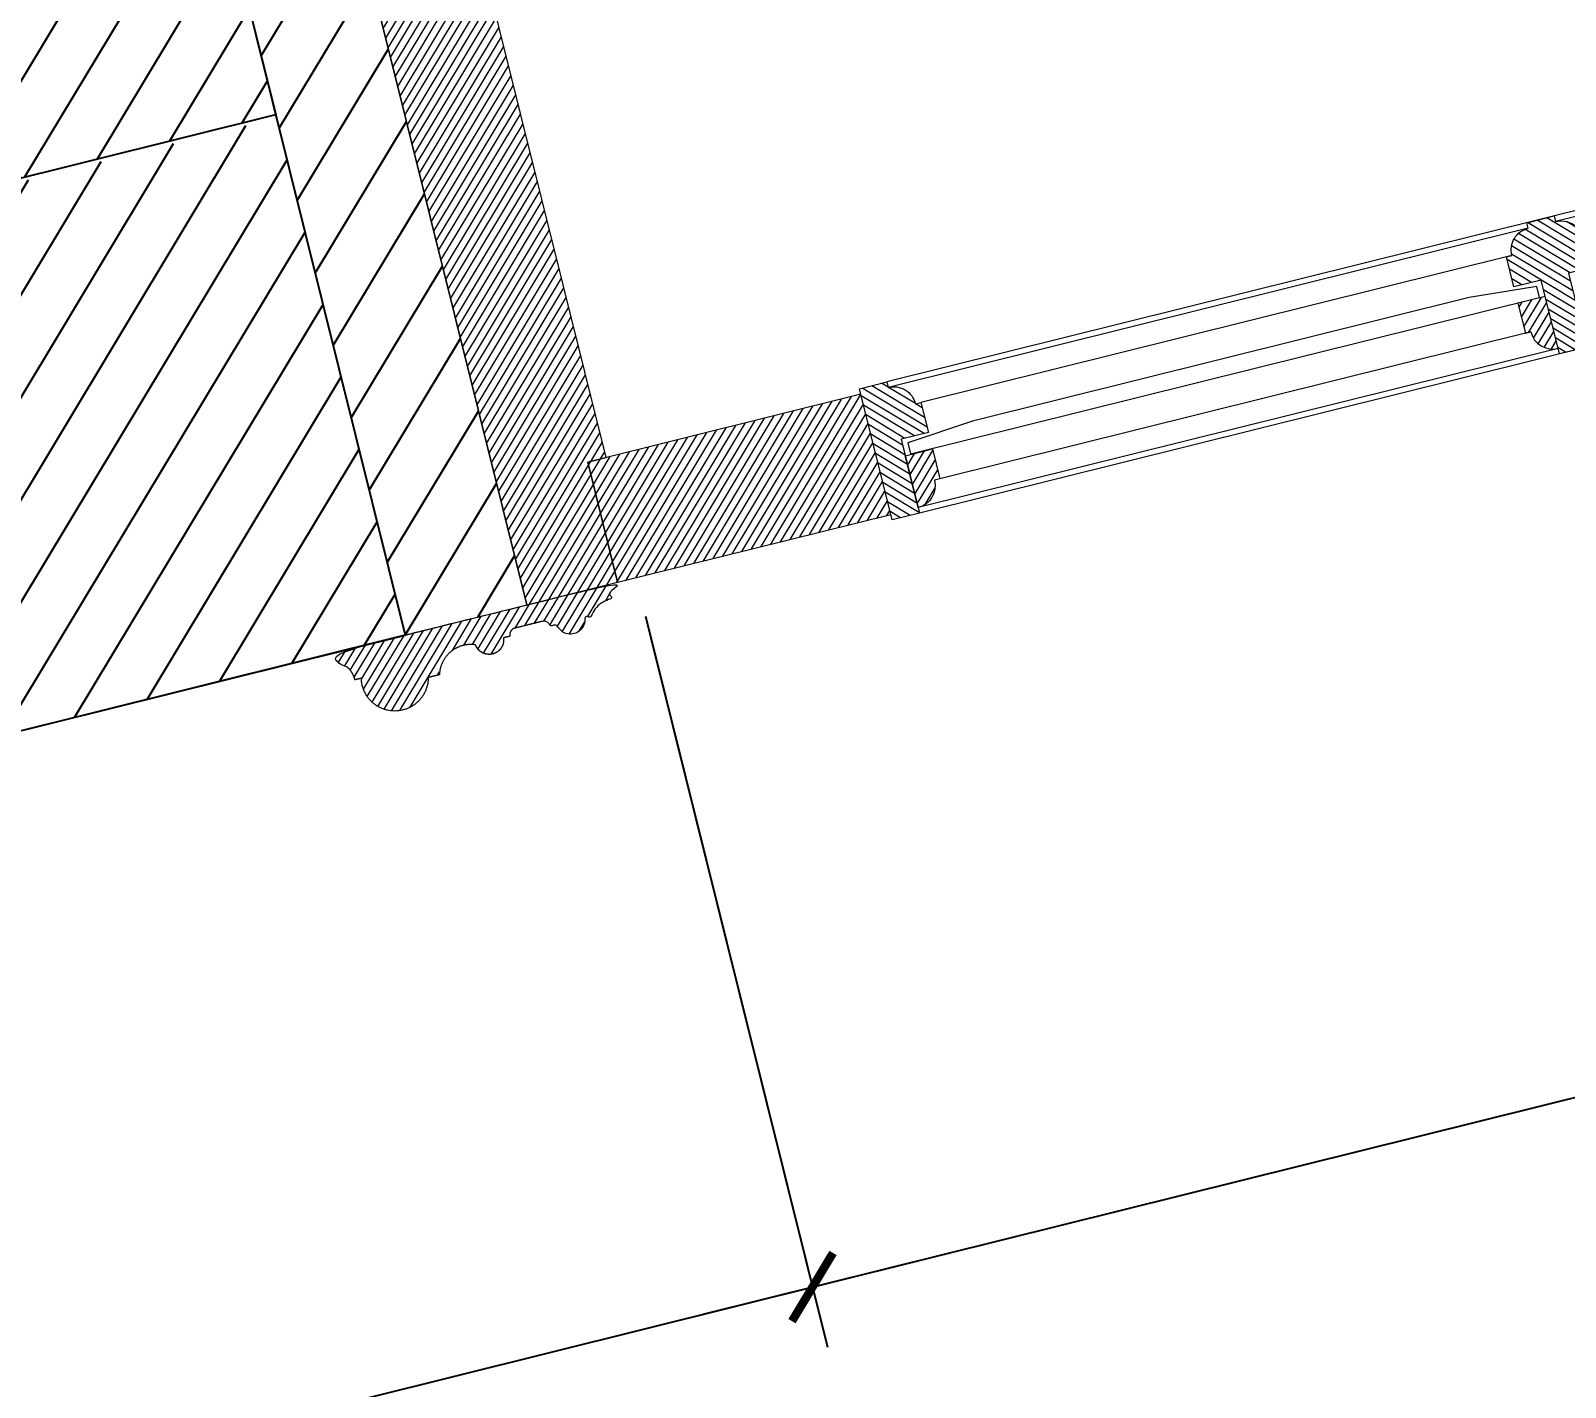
# Model space of a CAD drawing. Header units: inches. Extents: x 122939 to 389145, y 29603 to 574065.
# Drawn here: x 340222 to 340767, y 497039 to 497522 of the extents above; entities that cross this region are included whole.
import ezdxf

# ---------------------------------------------------------------- set-up
doc = ezdxf.new("R2010")
doc.units = ezdxf.units.IN
doc.header["$MEASUREMENT"] = 0
doc.layers.add('A-Dim-ID', color=9, linetype='Continuous', lineweight=20)
doc.layers.add('GRC', color=41, linetype='Continuous', lineweight=0)
doc.layers.add('A-WALL', color=7, linetype='Continuous')
doc.layers.add('CQ Wall hatch_CHB', color=8, linetype='Continuous')
doc.styles.add('ST9', font='romans.shx', dxfattribs={"width": 0.8})
doc.dimstyles.new('DIM-20', dxfattribs={"dimscale": 1000, "dimtxt": 0.044, "dimasz": 0.035, "dimexe": 0.022, "dimexo": 0.022, "dimgap": 0.022, "dimtad": 1, "dimdec": 0, "dimzin": 0, "dimdsep": 46, "dimtxsty": 'ST9', "dimblk1": 'ARCHTICK', "dimblk2": 'ARCHTICK', "dimsah": 1, "dimcen": 0.08800000000000001, "dimdle": 0.04, "dimclrd": 256, "dimclre": 256, "dimclrt": 3, "dimadec": 0, "dimazin": 0, "dimtfac": 1, "dimtdec": 0, "dimtix": 1, "dimtofl": 0, "dimtmove": 1, "dimatfit": 3, "dimldrblk": 'CLOSED', "dimfxl": 1, "dimtolj": 1, "dimtzin": 0, "dimarcsym": 0})
pattern_1 = [(135, (-4101.499379711924, -5827.56803000893), (-1.76776695296637, -1.767766952966368), [])]

# ---------------------------------------------------------------- blocks, each defined once
blk = doc.blocks.new('_ARCHTICK')
at = {"color": 0, "linetype": 'ByBlock', "const_width": 0.15}
blk.add_lwpolyline([(-0.5, -0.5), (0.5, 0.5)], dxfattribs=at)
blk = doc.blocks.new('*D53')
at = {"layer": 'A-Dim-ID', "lineweight": -2, "transparency": 16777216}
for p, q in [((340440.5146116735, 497313.4809206061), (340505.1478335354, 497053.6993210574)), ((338579.3785970865, 496597.2418810164), (340538.6528498709, 497084.7059958285)), ((338637.1709431615, 496530.6300062745), (338612.8836134219, 496628.2485557875))]:
    blk.add_line(p, q, dxfattribs=at)
at = {"layer": 'Defpoints', "color": 0, "transparency": 16777216}
for p in [(340435.2029773683, 497334.8300784585), (340499.8361992302, 497075.0484789098), (338642.4825774668, 496509.2808484221, -2.933114763932611e-07)]:
    blk.add_point(p, dxfattribs=at)
at = {"layer": 'A-Dim-ID', "lineweight": -2, "transparency": 16777216, "xscale": 20, "yscale": 20, "zscale": 20}
for p, rotation in [((340499.8361992302, 497075.0484789098), 13.9714232829857), ((338618.1952477272, 496606.8993979351), 193.9714232829857)]:
    blk.add_blockref('_ARCHTICK', p, dxfattribs=dict(at, rotation=rotation))
at = {"layer": 'A-Dim-ID', "color": 3, "transparency": 16777216, "insert": (339548.8753307141, 496881.7314215953), "char_height": 40, "attachment_point": 5, "rotation": 13.97142328298572, "style": 'ST9'}
blk.add_mtext('\\A1;1939', dxfattribs=at)
blk = doc.blocks.new('_CLOSED')
at = {"color": 0, "linetype": 'ByBlock'}
for p, q in [((-1, 0.1666666666666666), (0, 0)), ((-1, 0.1666666666666666), (-1, -0.1666666666666666)), ((0, 0), (-1, -0.1666666666666666)), ((0, 0), (-1, 0))]:
    blk.add_line(p, q, dxfattribs=at)
blk = doc.blocks.new('*D71')
at = {"layer": 'A-Dim-ID', "lineweight": -2, "transparency": 16777216}
for p, q in [((345689.9064303503, 498250.2310166885), (345701.3672314854, 498204.1663897792)), ((338612.7290117367, 496463.195893305), (345734.872247821, 498235.1730645503)), ((338651.1505645329, 496474.4414348815), (338646.2340280722, 496494.2025680761))]:
    blk.add_line(p, q, dxfattribs=at)
at = {"layer": 'Defpoints', "color": 0, "transparency": 16777216}
for p in [(345684.594796045, 498271.5801745409, -2.933114763932611e-07), (345696.0555971802, 498225.5155476316), (338656.4621988381, 496453.0922770291, -2.933114763932611e-07)]:
    blk.add_point(p, dxfattribs=at)
at = {"layer": 'A-Dim-ID', "lineweight": -2, "transparency": 16777216, "xscale": 20, "yscale": 20, "zscale": 20}
for p, rotation in [((345696.0555971802, 498225.5155476316), 13.9714232829857), ((338651.5456623774, 496472.8534102237), 193.9714232829857)]:
    blk.add_blockref('_ARCHTICK', p, dxfattribs=dict(at, rotation=rotation))
at = {"layer": 'A-Dim-ID', "color": 3, "transparency": 16777216, "insert": (342163.6602370142, 497389.9419621004), "char_height": 40, "attachment_point": 5, "rotation": 13.97142328298572, "style": 'ST9'}
blk.add_mtext('\\A1;7259', dxfattribs=at)
blk = doc.blocks.new('A$C419e398c')
at = {"lineweight": 0}
h = blk.add_hatch(dxfattribs=at)
h.set_pattern_fill('ANSI31', color=8, scale=20, angle=90.00000000000001)
h.set_pattern_definition(pattern_1)
edge = h.paths.add_edge_path()
edge.add_line((100.0003022740129, 421.1547229323769), (100.0002925017908, 416.2990612887905))
edge.add_line((100.0002925017034, 416.2990612887079), (0.0002925015711525702, 416.2992625501109))
edge.add_line((0.0002925015287473798, 416.2992625501356), (0.000301732690659362, 420.8859016184268))
edge.add_line((0.0003017326816916466, 420.8859016183997), (0.106740211473492, 420.8878692409263))
edge.add_line((0.1067402114858851, 420.8878692410071), (0.2131145836364998, 420.8937713520472))
edge.add_line((0.2131145837483928, 420.8937713520718), (0.3193607733262103, 420.9036043963358))
edge.add_line((0.3193607731955126, 420.9036043963861), (0.4254147814184104, 420.9173624508348))
edge.add_line((0.4254147814936005, 420.9173624508549), (0.5312127254661505, 420.9350372281265))
edge.add_line((0.5312127253273502, 420.9350372281042), (0.6366908762687103, 420.9566180816294))
edge.add_line((0.6366908762720414, 420.9566180816619), (0.7417856981221991, 420.9820920118551))
edge.add_line((0.7417856981046498, 420.9820920118946), (0.8464338856504564, 421.0114436742596))
edge.add_line((0.8464338858611882, 421.0114436743315), (0.9505724029788103, 421.0446553885638))
edge.add_line((0.950572402914986, 421.0446553885704), (1.054138520463114, 421.0817071490996))
edge.add_line((1.054138520383276, 421.0817071491037), (1.157069853936265, 421.1225766373974))
edge.add_line((1.157069853972644, 421.12257663731), (1.259304401597312, 421.1672392350866))
edge.add_line((1.259304401581176, 421.1672392350156), (1.360780580987875, 421.215668039182))
edge.add_line((1.360780580958817, 421.2156680393382), (1.461437266681608, 421.267833878215))
edge.add_line((1.461437266785651, 421.2678338781698), (1.561213827056891, 421.3237053289898))
edge.add_line((1.561213826935273, 421.3237053290941), (1.660050160007234, 421.3832487370073))
edge.add_line((1.660050160135143, 421.3832487369073), (1.757886730790812, 421.4464282351568))
edge.add_line((1.757886730716564, 421.4464282350964), (1.854664605790908, 421.5132057667444))
edge.add_line((1.854664605809376, 421.5132057669107), (1.95032548991434, 421.5835411076559))
edge.add_line((1.950325489975512, 421.5835411075968), (2.044811760628392, 421.6573918900979))
edge.add_line((2.044811760599259, 421.6573918901267), (2.138066502783551, 421.7347136293952))
edge.add_line((2.138066502695438, 421.734713629412), (2.230033543217965, 421.8154597497406))
edge.add_line((2.230033543310128, 421.8154597496614), (2.32065748470706, 421.8995816125636))
edge.add_line((2.320657484640833, 421.8995816126117), (2.409883738399764, 421.9870285462531))
edge.add_line((2.409883738495409, 421.9870285462821), (2.497658558073721, 422.0777478759228))
edge.add_line((2.497658558189869, 422.0777478759992), (2.583929071363694, 422.1716849556732))
edge.add_line((2.58392907131929, 422.171684955596), (2.668643311921314, 422.2687832011441))
edge.add_line((2.668643311713822, 422.2687832011143), (2.75175025103638, 422.3689841241626))
edge.add_line((2.751750251220074, 422.368984124274), (2.833199828719762, 422.472227367559))
edge.add_line((2.833199828572106, 422.4722273675725), (2.912942982094186, 422.5784507412111))
edge.add_line((2.912942982162349, 422.5784507410135), (2.990931677452104, 422.6875902600111))
edge.add_line((2.990931677340996, 422.6875902601168), (3.067118936885706, 422.7995801829221))
edge.add_line((3.067118937033229, 422.799580182822), (3.141458868511246, 422.9143530508936))
edge.add_line((3.141458868456539, 422.9143530510482), (3.213906692240486, 423.0318397294914))
edge.add_line((3.213906692282762, 423.0318397292867), (3.284418768549837, 423.1519694484856))
edge.add_line((3.284418768598698, 423.1519694486051), (3.352952623480549, 423.2746698469766))
edge.add_line((3.3529526234488, 423.2746698468691), (3.419466974701194, 423.3998670141984))
edge.add_line((3.419466974737588, 423.3998670143192), (3.483921756638826, 423.5274855365722))
edge.add_line((3.483921756676864, 423.5274855364696), (3.546278144023981, 423.6574485410422))
edge.add_line((3.546278144000098, 423.657448541082), (3.606498575683058, 423.7896777430606))
edge.add_line((3.60649857565295, 423.7896777431015), (3.664546777122899, 423.9240934925782))
edge.add_line((3.664546777145006, 423.924093492562), (3.720387782358659, 424.0606148225181))
edge.add_line((3.720387782261241, 424.0606148225488), (3.773987954679389, 424.1991594976688))
edge.add_line((3.773987954773474, 424.1991594976862), (3.825315007588248, 424.3396440637981))
edge.add_line((3.825315007648896, 424.3396440637298), (3.874338023428954, 424.4819838982491))
edge.add_line((3.874338023364544, 424.481983898324), (3.921027472477899, 424.626093260989))
edge.add_line((3.921027472533751, 424.6260932609439), (3.965355230959419, 424.7718853456861))
edge.add_line((3.965355230960995, 424.7718853456317), (4.007294597329391, 424.9192723327515))
edge.add_line((4.007294597337022, 424.9192723328015), (4.046820308980831, 425.0681654418788))
edge.add_line((4.046820309013128, 425.0681654419168), (4.083908557086852, 425.2184749853187))
edge.add_line((4.083908556960523, 425.218474985275), (4.118537000948849, 425.3701104221503))
edge.add_line((4.118537001195364, 425.3701104221982), (4.150684782140964, 425.5229804130474))
edge.add_line((4.150684782129247, 425.5229804128176), (4.180332535424024, 425.676992874448))
edge.add_line((4.18033253523754, 425.6769928745925), (4.207462402191512, 425.8320550356483))
edge.add_line((4.207462402409874, 425.8320550356293), (4.232058041034254, 425.9880734924853))
edge.add_line((4.232058040914126, 425.9880734925391), (4.254104635700322, 426.144954265537))
edge.add_line((4.254104635736439, 426.1449542654445), (4.273588906649256, 426.3026028554193))
edge.add_line((4.273588906624354, 426.3026028554887), (4.290499117047449, 426.4609243008562))
edge.add_line((4.290499116992578, 426.4609243007726), (4.304825080859014, 426.6198232346238))
edge.add_line((4.304825080849696, 426.6198232347379), (4.316558168739314, 426.7792039422459))
edge.add_line((4.316558168735355, 426.7792039422784), (4.325691313026264, 426.9389704184848))
edge.add_line((4.32569131301716, 426.9389704184141), (4.332219012295088, 427.0990264260211))
edge.add_line((4.332219012314454, 427.0990264259744), (4.336137334516073, 427.2592755531528))
edge.add_line((4.33613733452512, 427.2592755531659), (4.337443919441098, 427.4196212718934))
edge.add_line((4.337443919328507, 427.4196212717216), (6.66134171765118, 427.4196165946129))
edge.add_arc((18.2490128626232, 430.0344554693438), 11.87903636253917, -346.0540254984445, -167.28379318846896, ccw=False)
edge.add_line((29.77789572370239, 432.8973848916357), (33.88436498898123, 432.8973766268774))
edge.add_arc((44.62909706786741, 436.0018863290315), 11.18424105332584, -163.8842391100805, -67.5453385063798)
edge.add_arc((54.02559388388181, 425.1229798395652), 5.153299489100156, 6.0440984521073915, 173.9556709388697, ccw=False)
edge.add_line((59.15024694957538, 425.6655907331151), (61.5280068180825, 425.6655859492909))
edge.add_line((61.52800681791268, 425.6655859493185), (61.5367355588808, 425.4620289349367))
edge.add_line((61.53673555894056, 425.4620289350278), (61.56332699841897, 425.2572696383828))
edge.add_line((61.56332699838094, 425.2572696382995), (61.60809624093314, 425.0536559078046))
edge.add_line((61.60809624101967, 425.0536559076863), (61.67094469921992, 424.8536004487784))
edge.add_line((61.67094469926087, 424.8536004489288), (61.75134778624191, 424.6594891206225))
edge.add_line((61.75134778616484, 424.6594891205896), (61.84836703829584, 424.4735875873689))
edge.add_line((61.84836703841574, 424.4735875873012), (61.96068634583, 424.297953850467))
edge.add_line((61.96068634570111, 424.2979538504733), (62.0866693870274, 424.1343636688659))
edge.add_line((62.0866693869466, 424.1343636689708), (62.22443317584176, 423.9842544171472))
edge.add_line((62.22443317592843, 423.9842544170679), (62.37454187319106, 423.8464900238117))
edge.add_line((62.37454187328694, 423.8464900238323), (62.53813154766614, 423.7205063239247))
edge.add_line((62.53813154762611, 423.7205063238507), (62.71376483224622, 423.6081863093698))
edge.add_line((62.71376483212225, 423.6081863093423), (62.89966597474414, 423.5111663088288))
edge.add_line((62.89966597477905, 423.5111663087737), (63.09377697937756, 423.4307624403492))
edge.add_line((63.09377697936725, 423.4307624404901), (63.29383218525054, 423.3679131768688))
edge.add_line((63.29383218532894, 423.3679131768295), (63.49744573558667, 423.3231431145114))
edge.add_line((63.49744573549833, 423.3231431144523), (63.70220492505418, 423.2965508506331))
edge.add_line((63.70220492512453, 423.2965508506168), (63.90576190439867, 423.2878212901545))
edge.add_line((63.90576190437423, 423.2878212901414), (73.88674779027659, 423.2878012022794))
edge.add_line((73.88674779015128, 423.2878012023866), (74.09030480454769, 423.2965299435294))
edge.add_line((74.09030480467482, 423.2965299434145), (74.29506410132713, 423.3231213830821))
edge.add_line((74.2950641012867, 423.3231213830877), (74.49867783173792, 423.3678906258073))
edge.add_line((74.49867783178343, 423.3678906257846), (74.69873329064768, 423.4307390841523))
edge.add_line((74.69873329077382, 423.4307390840258), (74.89284461905827, 423.5111421711233))
edge.add_line((74.8928446189966, 423.5111421711044), (75.07874615213001, 423.6081614233373))
edge.add_line((75.0787461521104, 423.6081614233553), (75.25437988884269, 423.7204807309151))
edge.add_line((75.25437988888007, 423.7204807308735), (75.41797007035643, 423.8464637722944))
edge.add_line((75.417970070499, 423.8464637724683), (75.56807932223523, 423.984227561458))
edge.add_line((75.56807932205265, 423.9842275614501), (75.70584371517059, 424.1343362587928))
edge.add_line((75.7058437151718, 424.134336258634), (75.83182741499931, 424.2979259331078))
edge.add_line((75.83182741492055, 424.2979259331478), (75.9441474293142, 424.4735592178625))
edge.add_line((75.94414742937079, 424.4735592181096), (76.04116742979696, 424.6594603608334))
edge.add_line((76.04116742982296, 424.6594603607082), (76.12157129811649, 424.8535713653358))
edge.add_line((76.12157129816478, 424.8535713652964), (76.18442056166236, 425.0536265712088))
edge.add_line((76.18442056159256, 425.0536265713163), (76.22919062372142, 425.2572401215958))
edge.add_line((76.22919062367873, 425.2572401216021), (76.25578288737422, 425.461999311187))
edge.add_line((76.25578288751421, 425.4619993111119), (76.2645124478601, 425.6655562903569))
edge.add_line((76.26451244775672, 425.6655562904198), (78.64227231975629, 425.6655515021864))
edge.add_line((78.64227231981931, 425.6655515022576), (78.68301683865998, 425.9657673702145))
edge.add_line((78.6830168387387, 425.9657673701877), (78.74274658225147, 426.2692815845014))
edge.add_line((78.74274658219656, 426.2692815844784), (78.8222657693944, 426.5744221364305))
edge.add_line((78.82226576923858, 426.5744221365312), (78.92219391769555, 426.8793634890303))
edge.add_line((78.92219391785329, 426.8793634889298), (79.04293500462128, 427.1821506976827))
edge.add_line((79.04293500451604, 427.1821506977431), (79.18465020216983, 427.4807303614072))
edge.add_line((79.18465020233998, 427.4807303613634), (79.34723587207428, 427.772987817727))
edge.add_line((79.34723587200278, 427.7729878178216), (79.53030839481565, 428.0567895436187))
edge.add_line((79.53030839475105, 428.0567895436543), (79.73319717902133, 428.3300292724504))
edge.add_line((79.7331971792155, 428.3300292723579), (79.9549468065666, 428.5906759692558))
edge.add_line((79.95494680647971, 428.5906759693171), (80.19432878461352, 428.8368215364335))
edge.add_line((80.19432878441876, 428.8368215364171), (80.44986280714727, 429.066726007298))
edge.add_line((80.44986280717421, 429.0667260072078), (80.71984682559736, 429.2788580450023))
edge.add_line((80.71984682563925, 429.2788580449997), (81.00239467055997, 429.4719287915))
edge.add_line((81.00239467050415, 429.4719287914922), (81.2954794919406, 429.6449175067712))
edge.add_line((81.29547949205153, 429.644917506841), (81.59698094122129, 429.7970879518563))
edge.add_line((81.59698094124906, 429.7970879517961), (81.90473384819414, 429.9279950526837))
edge.add_line((81.90473384811776, 429.9279950527125), (82.21657615588217, 430.0374819829074))
edge.add_line((82.2165761559736, 430.0374819829012), (82.53039404566118, 430.1256683535422))
edge.add_line((82.53039404551964, 430.1256683535175), (82.84416250296357, 430.1929306639871))
edge.add_line((82.84416250296636, 430.1929306640523), (83.15597999121998, 430.2398765009108))
edge.add_line((83.15597999130841, 430.2398765009711), (83.46409635744683, 430.2673141664816))
edge.add_line((83.46409635752207, 430.2673141665291), (83.76693357244508, 430.2762194710066))
edge.add_line((83.76693357236218, 430.2762194708921), (84.06977075143686, 430.2673129474987))
edge.add_line((84.06977075134637, 430.2673129475443), (84.377887007054, 430.2398740418683))
edge.add_line((84.3778870071983, 430.2398740418721), (84.68970430648173, 430.1929269499649))
edge.add_line((84.68970430630725, 430.1929269499378), (85.00347249306074, 430.1256633765522))
edge.add_line((85.00347249303013, 430.1256633765879), (85.31729002777408, 430.0374757428175))
edge.add_line((85.31729002785869, 430.0374757428654), (85.62913189491077, 429.9279875574642))
edge.add_line((85.6291318947915, 429.9279875574284), (85.936884274876, 429.7970792177956))
edge.add_line((85.93688427493908, 429.7970792177948), (86.23838511161483, 429.6449075592198))
edge.add_line((86.2383851116756, 429.6449075591518), (86.5314692368344, 429.4719176642212))
edge.add_line((86.53146923688473, 429.4719176643412), (86.81401630466404, 429.2788457805667))
edge.add_line((86.81401630450273, 429.2788457805873), (87.08399946908763, 429.0667126560983))
edge.add_line((87.08399946911959, 429.0667126561166), (87.33953256654466, 428.836807156735))
edge.add_line((87.33953256672248, 428.8368071566802), (87.57891355410611, 428.5906606260643))
edge.add_line((87.57891355408356, 428.5906606261269), (87.80066213225606, 428.3300130366894))
edge.add_line((87.80066213209648, 428.3300130366115), (88.00354981658582, 428.0567724911878))
edge.add_line((88.00354981678538, 428.0567724911962), (88.18662119731758, 427.7729700284928))
edge.add_line((88.1866211972083, 427.7729700285709), (88.34920569059675, 427.4807119178234))
edge.add_line((88.3492056906689, 427.4807119176839), (88.49091968652868, 427.18213168363))
edge.add_line((88.49091968650464, 427.1821316836867), (88.61165955457157, 426.8793439889187))
edge.add_line((88.6116595545318, 426.879343988956), (88.7115864755733, 426.5744022342477))
edge.add_line((88.71158647572156, 426.5744022342842), (88.79110443467317, 426.2692613622954))
edge.add_line((88.79110443440732, 426.2692613622639), (88.85083295630771, 425.9657469075415))
edge.add_line((88.85083295649383, 425.9657469074009), (88.89157626696976, 425.6655308754478))
edge.add_line((88.89157626684755, 425.6655308754416), (91.269336137552, 425.6655260897621))
edge.add_line((91.26933613757137, 425.6655260897824), (91.61844380527987, 425.2002411016704))
edge.add_line((91.61844380537514, 425.2002411016729), (91.99689706695581, 424.7494847833466))
edge.add_line((91.99689706694335, 424.749484783446), (92.40386553866756, 424.3159083538318))
edge.add_line((92.40386553859571, 424.3159083537757), (92.83820812853929, 423.9021079669817))
edge.add_line((92.83820812858175, 423.9021079670638), (93.2984764280187, 423.5105798952309))
edge.add_line((93.29847642790992, 423.5105798952281), (93.78292580381252, 423.143675742639))
edge.add_line((93.7829258038546, 423.1436757425545), (94.28953425203504, 422.803559231966))
edge.add_line((94.28953425213695, 422.8035592319211), (94.81602871868543, 422.4921661225415))
edge.add_line((94.81602871872019, 422.4921661225962), (95.35991823982505, 422.2111687471829))
edge.add_line((95.35991823975928, 422.2111687471624), (95.91853291869053, 421.961946492423))
edge.add_line((95.9185329186148, 421.9619464924326), (96.48906747090277, 421.7455633016326))
edge.add_line((96.48906747100409, 421.745563301607), (97.06862785300993, 421.5627529666226))
edge.add_line((97.0686278528301, 421.562752966769), (97.65427936129859, 421.4139126190712))
edge.add_line((97.65427936136257, 421.4139126190566), (98.24309455395925, 421.2991044550938))
edge.add_line((98.24309455387993, 421.2991044552182), (98.83219940289432, 421.2180653646267))
edge.add_line((98.8321994029684, 421.2180653645191), (99.41881624059631, 421.1702237977007))
edge.add_line((99.41881624050438, 421.1702237976715), (100.0003022738124, 421.1547229323715))
h = blk.add_hatch(dxfattribs=at)
h.set_pattern_fill('ANSI31', color=8, scale=20, angle=90.00000000000001)
h.set_pattern_definition(pattern_1)
h.paths.add_polyline_path([(70.00029250094667, 416.299121672113), (103.2823437792831, 416.2990546880756), (103.2822552243015, 372.2990546880756), (110.0002039462561, 372.2990411676001), (109.9995061954251, 25.61808956298046), (69.99950619507581, 25.61817006760975)])
h = blk.add_hatch(dxfattribs=at)
h.set_pattern_fill('ANSI31', color=8, scale=20, angle=90.00000000000001)
h.set_pattern_definition(pattern_1)
h.paths.add_polyline_path([(103.2823437792831, 416.2990546880756), (203.2823437791085, 416.2988534265896), (203.2822552240686, 372.2988534269389), (103.2822552243015, 372.2990546880756)])
h = blk.add_hatch(dxfattribs=at)
h.set_pattern_fill('ANSI31', color=8, scale=20, angle=6.361109362927034e-15)
h.set_pattern_definition([(45, (-3359.516166341025, -5827.56803000893), (-1.767766952966369, 1.76776695296637), [])])
h.paths.add_polyline_path([(223.2822713248897, 380.2988131744205), (221.2822713248897, 380.2988171997713, -0.4142135623731283), (213.2822552240686, 372.2988333007088), (213.2822511988925, 370.2988333007088), (203.2822511988925, 370.2988534268225), (203.2823478043429, 418.298853426706), (213.2823478042847, 418.2988333005924), (213.2822934637661, 391.2988333005924), (223.2822934637079, 391.2988131744787)])
h = blk.add_hatch(dxfattribs=at)
h.set_pattern_fill('ANSI31', color=8, scale=20, angle=90.00000000000001)
h.set_pattern_definition([(135, (-3359.516166341025, -5827.56803000893), (-1.76776695296637, -1.767766952966368), [])])
h.paths.add_polyline_path([(223.282305539411, 397.2988131744787), (213.2823055393528, 397.2988333005342), (213.2823437789339, 416.2988333006506, -0.4142135623732948), (221.2823276779382, 408.2988171996549), (223.282327678171, 408.2988131745369)])
h = blk.add_hatch(dxfattribs=at)
h.set_pattern_fill('ANSI31', color=8, scale=20, angle=6.361109362927034e-15)
h.set_pattern_definition([(45, (-3108.866747512482, -5827.56803000893), (-1.767766952966369, 1.76776695296637), [])])
edge = h.paths.add_edge_path()
edge.add_line((457.6329288502457, 418.2983415172785), (457.6328745096602, 391.2983415173331))
edge.add_line((457.6328745097853, 391.2983415174531), (467.6328745097505, 391.298321391323))
edge.add_line((467.6328745096689, 391.298321391223), (467.6328523709178, 380.2983213912162))
edge.add_line((467.6328523709089, 380.2983213911648), (465.6328523709421, 380.298325416385))
edge.add_arc((457.6328523710254, 380.2983415173367), 7.999999999998182, -90.0001153142731, -0.00011531426662259037, ccw=False)
edge.add_line((457.6328362700297, 372.2983415173367), (457.6328322448167, 370.2983415173698))
edge.add_line((457.6328322448535, 370.2983415173367), (447.6328322448883, 370.2983616434668))
edge.add_line((447.6328322448535, 370.2983616435667), (447.6328362700664, 372.2983616435336))
edge.add_arc((447.6328523710254, 380.2983616434503), 8, -180.000115314273, -90.0001153142731, ccw=False)
edge.add_line((439.6328523709672, 380.298377744446), (437.6328523710003, 380.2983817696663))
edge.add_line((437.6328523709672, 380.2983817696222), (437.6328745097183, 391.298381769629))
edge.add_line((437.6328745097271, 391.2983817696222), (447.6328745096923, 391.2983616434921))
edge.add_line((447.6328745096689, 391.2983616435667), (447.6329288502544, 418.2983616435121))
edge.add_line((447.6329288504203, 418.2983616433339), (457.6329288503855, 418.2983415172038))
h = blk.add_hatch(dxfattribs=at)
h.set_pattern_fill('ANSI31', color=8, scale=20, angle=90.00000000000001)
h.set_pattern_definition([(135, (-3108.866747512482, -5827.56803000893), (-1.76776695296637, -1.767766952966368), [])])
edge = h.paths.add_edge_path()
edge.add_line((447.6329248250113, 416.2983616433339), (447.6328865853357, 397.298361643387))
edge.add_line((447.6328865853138, 397.2983616434503), (437.6328865853486, 397.2983817695804))
edge.add_line((437.6328865854302, 397.2983817696222), (437.6329087241959, 408.2983817695781))
edge.add_line((437.6329087242484, 408.2983817693894), (439.6329087242153, 408.2983777441692))
edge.add_arc((447.6329087242484, 408.2983616433921), 7.999999999996363, -270.00011531428606, -180.00011531425992, ccw=False)
at = {"color": 8, "lineweight": 0}
for p, q in [((447.6329248250695, 416.2983616434503, 0.002133773093393458), (213.2823437789339, 416.2988333006506, 0.002133773093393458)), ((691.9835098962067, 418.2978698601364, 0.002133773093393458), (213.2823478042847, 418.2988333005924, 0.002133773093393458)), ((439.632908724132, 408.298377744446, 0.002133773093393458), (223.282327678171, 408.2988131745369, 0.002133773093393458)), ((439.6328523709672, 380.298377744446, 0.002133773093393458), (223.2822713248897, 380.2988131744205, 0.002133773093393458)), ((447.632836269855, 372.2983616435667, 0.002133773093393458), (213.2822552240686, 372.2988333007088, 0.002133773093393458)), ((691.9834173158742, 372.29786986002, 0.002133773093393458), (457.6328362700297, 372.2983415173367, 0.002133773093393458)), ((695.4530411179876, 370.297862877138, 0.002133773093393458), (213.2822511988925, 370.2988333007088, 0.002133773093393458))]:
    blk.add_line(p, q, dxfattribs=at)
at = {"color": 0, "lineweight": -2, "elevation": 0.002133773093393458}
for points in [[(70.00029250094667, 416.299121672113), (103.2823437792831, 416.2990546880756), (103.2822552243015, 372.2990546880756), (110.0002039462561, 372.2990411676001), (109.9995061954251, 25.61808956298046), (69.99950619507581, 25.61817006760975), (70.00029250094667, 416.299121672113)], [(103.2823437792831, 416.2990546880756), (203.2823437791085, 416.2988534265896), (203.2822552240686, 372.2988534269389), (103.2822552243015, 372.2990546880756), (103.2823437792831, 416.2990546880756)]]:
    blk.add_lwpolyline(points, dxfattribs=at)
at = {"color": 0, "lineweight": -2}
for points, elevation in [([(213.2823478042847, 418.2988333005924), (203.2823478043429, 418.298853426706), (203.2822511988925, 370.2988534268225), (213.2822511988925, 370.2988333007088), (213.2822552240686, 372.2988333007088, 0.4142135623731283), (221.2822713248897, 380.2988171997713), (223.2822713248897, 380.2988131744205), (223.2822934637079, 391.2988131744787), (213.2822934637661, 391.2988333005924), (213.2823478042847, 418.2988333005924)], 0.002133773093393458), ([(213.2823437789339, 416.2988333006506), (213.2823055393528, 397.2988333005342), (223.282305539411, 397.2988131744787), (223.282327678171, 408.2988131745369), (221.2823276779382, 408.2988171996549, 0.4142135623732282), (213.2823437789339, 416.2988333006506, -1)], 0.002133773093393458), ([(447.6329248250113, 416.2983616433339), (447.6328865853138, 397.2983616434503), (437.6328865854302, 397.2983817696222), (437.6329087242484, 408.2983817693894), (439.632908724132, 408.298377744446, -0.4142135623732282), (447.6329248250113, 416.2983616433339, 1)], 0.002133773093393457)]:
    blk.add_lwpolyline(points, format="xyb", dxfattribs=dict(at, elevation=elevation))
at = {"color": 0, "lineweight": -2, "elevation": 0.002133773093393457}
blk.add_lwpolyline([(447.6329288504203, 418.2983616433339), (447.6328745096689, 391.2983616435667), (437.6328745097271, 391.2983817696222), (437.6328523709672, 380.2983817696222), (439.6328523709672, 380.298377744446, 0.4142135623730951), (447.632836269855, 372.2983616435667), (447.6328322448535, 370.2983616435667), (457.6328322448535, 370.2983415173367), (457.6328362700297, 372.2983415173367, 0.4142135623730951), (465.6328523709672, 380.2983254163992), (467.6328523709089, 380.2983213911648), (467.6328745096689, 391.298321391223), (457.6328745097853, 391.2983415174531), (457.6329288502457, 418.2983415172785)], format="xyb", close=True, dxfattribs=at)
at = {"color": 0, "elevation": 0.002133772631544292}
blk.add_lwpolyline([(239.530274273362, 391.1314504860202), (215.2822971521528, 393.1314992877888), (215.2823052026215, 397.1314992877305), (445.6328862486407, 397.1310356809408), (445.6328781982884, 393.1310356810573), (421.3848930265522, 391.1310844827676)], close=True, dxfattribs=at)
at = {"color": 0, "lineweight": -2}
blk.add_rational_spline([(6.661342046805657, 427.4196151362266, 0.00213377309339346), (5.741937115672044, 431.4939601561055, 0.00213377309339346), (7.536592239630409, 437.9845978341764, 0.00213377309339346), (13.50832155899843, 441.1190810765256, 0.00213377309339346), (15.5099702597945, 441.5933979176916, 0.00213377309339346), (22.2235664621694, 443.1842723509762, 0.002133773093393462), (28.11506608477794, 439.5935220636893, 0.002133773093393462), (29.7778957238188, 432.8973848920432, 0.002133773093393462), (31.14671881136019, 432.8973821369582, 0.00213377309339346), (32.5155418991344, 432.8973793819314, 0.00213377309339346), (33.884364986734, 432.8973766268464, 0.00213377309339346), (34.78101143497042, 429.7940763459192, 0.002133773093393458), (36.86601530807093, 427.3268499019323, 0.002133773093393458), (39.77634826151188, 425.925275938469, 0.002133773093393458), (42.68668121530209, 424.5237019748311, 0.00213377309339346), (45.91561356198508, 424.4318141287658, 0.00213377309339346), (48.90094300237251, 425.6656113600475, 0.00213377309339346), (49.19283208122943, 428.4222326937015, 0.00213377309339346), (51.25357243418694, 430.2762849068968, 0.00213377309339346), (54.02560425427509, 430.2762793281581, 0.00213377309339346), (56.79763607442146, 430.2762737493031, 0.00213377309339346), (58.85836896474939, 428.4222132416908, 0.00213377309339346), (59.15024694817839, 425.6655907331733, 0.00213377309339346), (59.94283357128734, 425.6655891386326, 0.00213377309339346), (60.73542019462911, 425.6655875439174, 0.00213377309339346), (61.52800681791268, 425.6655859493185, 0.00213377309339346), (61.52800553140696, 425.0265365854139, 0.00213377309339346), (61.77255794685334, 424.4361314655398, 0.00213377309339346), (62.22443317592843, 423.9842544170679, 0.00213377309339346), (62.67630840506172, 423.5323773685959, 0.00213377309339346), (63.2667125404696, 423.2878225762397, 0.00213377309339346), (63.90576190437423, 423.2878212901414, 0.00213377309339346), (67.23275719967205, 423.2878145941067, 0.00213377309339346), (70.55975249502808, 423.2878078982467, 0.00213377309339346), (73.88674779015128, 423.2878012023866, 0.002133773093393462), (74.52579715440515, 423.2877999161137, 0.002133773093393462), (75.11620227398816, 423.5323523319094, 0.002133773093393462), (75.56807932205265, 423.9842275614501, 0.002133773093393458), (76.01995637000073, 424.4361027909908, 0.002133773093393456), (76.26451116218232, 425.0265069265151, 0.002133773093393456), (76.26451244775672, 425.6655562904198, 0.00213377309339346), (77.05709907179698, 425.6655546943657, 0.00213377309339346), (77.84968569572084, 425.6655530983116, 0.00213377309339346), (78.64227231981931, 425.6655515022576, 0.002133773093393458), (78.93416139867624, 428.4221728362609, 0.00213377309339346), (80.9949017520994, 430.2762250495143, 0.00213377309339346), (83.76693357236218, 430.2762194708921, 0.00213377309339346), (86.53896539285779, 430.2762138922699, 0.00213377309339346), (88.59969828330213, 428.4221533843665, 0.00213377309339346), (88.89157626684755, 425.6655308754416, 0.00213377309339346), (89.68416289042216, 425.6655292803189, 0.00213377309339346), (90.47674951399677, 425.6655276849633, 0.00213377309339346), (91.26933613757137, 425.6655260897824, 0.00213377309339346), (93.3158981326851, 422.7774920990341, 0.00213377309339346), (96.46064797759755, 421.152775280003, 0.00213377309339346), (100.0003022740129, 421.1547229323769, 0.00213377309339346), (100.0002990164794, 419.536169053521, 0.00213377309339346), (100.0002957591205, 417.9176151745487, 0.00213377309339346), (100.0002925017616, 416.2990612956346, 0.00213377309339346), (66.66695916833123, 416.2991283804877, 0.00213377309339346), (33.33362583490089, 416.2991954653407, 0.00213377309339346), (0.0002925015287473798, 416.2992625501356, 0.00213377309339346), (0.0002955785603262484, 417.8281422398286, 0.00213377309339346), (0.000298655591905117, 419.3570219294634, 0.00213377309339346), (0.0003017326234839857, 420.8859016192146, 0.00213377309339346), (2.540933100797702, 420.8858965050895, 0.00213377309339346), (4.337436216359492, 423.5922517982544, 0.00213377309339346), (4.337443919328507, 427.4196212717216, 0.002133773093393458), (5.112076629477087, 427.4196197127458, 0.00213377309339346), (5.886709338636138, 427.4196181537118, 0.00213377309339346), (6.661342047853395, 427.4196165946778, 0.00213377309339346)], [1, 0.8737151318186788, 0.807260537942561, 0.9335454061238821, 1, 0.807260537942561, 0.807260537942561, 1, 1, 1, 1, 0.9419620028077494, 0.9419620028077494, 0.9999999999999999, 0.9419620028077494, 0.9419620028077494, 1, 0.8289352973828925, 0.8289352973828925, 1, 0.8289352973828925, 0.8289352973828925, 1, 1, 1, 1, 0.9492530216291803, 0.9492530216291803, 1, 0.9492530216291803, 0.9492530216291803, 1, 1, 1, 1, 0.9492530216292413, 0.9492530216292413, 1, 0.9492530216292413, 0.9492530216292413, 1, 1, 1, 0.9999999999999999, 0.8289352973828976, 0.8289352973828976, 1, 0.8289352973828977, 0.8289352973828977, 1, 1, 1, 1, 0.9254542297043616, 0.9254542297043616, 1, 1, 1, 1, 1, 1, 1, 1, 1, 1, 0.8047378541243649, 0.8047378541243649, 0.9999999999999999, 1, 1, 1], degree=3, knots=[0, 0, 0, 0, 1.022170320380215, 1.560064642093857, 1.560064642093857, 1.560064642093857, 3.120129284187714, 3.120129284187714, 3.120129284187714, 7.226598547337561, 7.226598547337561, 7.226598547337561, 8.06731405405594, 8.06731405405594, 8.06731405405594, 8.908029560774313, 8.908029560774313, 8.908029560774313, 10.37333445673423, 10.37333445673423, 10.37333445673423, 11.83863935269415, 11.83863935269415, 11.83863935269415, 12.83863935269415, 12.83863935269415, 12.83863935269415, 13.62403751644446, 13.62403751644446, 13.62403751644446, 14.40943568019476, 14.40943568019476, 14.40943568019476, 15.40943568019476, 15.40943568019476, 15.40943568019476, 16.19483384394459, 16.19483384394459, 16.19483384394459, 16.98023200769442, 16.98023200769442, 16.98023200769442, 17.98023200769442, 17.98023200769442, 17.98023200769442, 19.44553690365431, 19.44553690365431, 19.44553690365431, 20.91084179961421, 20.91084179961421, 20.91084179961421, 21.91084179961421, 21.91084179961421, 21.91084179961421, 22.86569057052996, 22.86569057052996, 22.86569057052996, 23.86569057052996, 23.86569057052996, 23.86569057052996, 24.86569057052996, 24.86569057052996, 24.86569057052996, 25.86569057052996, 25.86569057052996, 25.86569057052996, 27.43648689732485, 27.43648689732485, 27.43648689732485, 28.43648689732485, 28.43648689732485, 28.43648689732485, 28.43648689732485], dxfattribs=at)
blk = doc.blocks.new('floor plan')
at = {"layer": 'CQ Wall hatch_CHB'}
h = blk.add_hatch(dxfattribs=at)
h.set_pattern_fill('ANSI31', color=8, scale=150, angle=166.0285767170143)
h.set_pattern_definition([(225, (-40981.00460413244, -100842.3191461276), (13.25825214724776, -13.25825214724777), [])])
h.paths.add_polyline_path([(-1806.384910309222, -177.8886846927344), (-1911.65901011182, -177.8886846927344), (-1911.65901011182, -377.8922570827999), (-1806.384910309338, -377.8922570829163)])
h = blk.add_hatch(dxfattribs=at)
h.set_pattern_fill('ANSI31', color=8, scale=150, angle=166.0285767170143)
h.set_pattern_definition([(225, (-96401.15901051927, -17863.64764524531), (13.25825214724777, -13.25825214724776), [])])
h.paths.add_polyline_path([(-1761.915221737523, -177.8816294119461), (-1806.384910309222, -177.8816294120043), (-1806.384910309222, -568.5624915148946), (-1761.916008043219, -568.5624915148946)])
h.paths.add_polyline_path([(1743.614641570312, -177.8886388752144), (1698.085326858272, -177.8886388752144), (1698.084842444048, -568.569636295375), (1743.614641591208, -568.5696362954914), (1743.614641591383, -373.2291604938218)])
h = blk.add_hatch(dxfattribs=at)
h.set_pattern_fill('ANSI31', color=8, scale=150, angle=166.0285767170143)
h.set_pattern_definition([(225, (-70960.3012983753, -17863.64764524531), (13.25825214724777, -13.25825214724776), [])])
h.paths.add_polyline_path([(-1956.385358350119, -379.1846393745509), (-1806.384910309222, -379.1846393747837), (-1806.384910309222, -568.5696364220348), (-1956.385358350235, -568.5696364219184)])
at = {"elevation": -8.621973419301664e-07}
blk.add_lwpolyline([(-1806.384910309338, -568.5624915148946), (-1761.915221737581, -568.5624915148364), (-1761.915221737581, -177.8816294119461), (-1806.38491030928, -177.8816294119461)], close=True, dxfattribs=at)
at = {"layer": 'A-WALL'}
for p in [(-1806.384910294029, -177.8886846932, -4.461600712843765e-08), (-1911.65901011182, -377.8886846936657, -1.466518336033709e-07)]:
    blk.add_line(p, (-1806.384910293855, -377.888684694015, -4.461600712843765e-08), dxfattribs=at)
at = {"layer": 'A-WALL', "elevation": -2.933114763932612e-07}
blk.add_lwpolyline([(-4231.40071437991, -177.8886848179973), (-1806.38491030928, -177.8886848181719), (-1806.384910309222, -568.5696364220348), (-1956.385358350759, -568.5696364214527), (-1956.385358350119, -379.1846393745509), (-2118.583487253403, -379.1818718382856)], dxfattribs=at)
at = {"xscale": -1, "rotation": 179.9997670953166}
blk.add_blockref('A$C419e398c', (-1831.914616051313, -152.2631747998212, -0.002133773093393459), dxfattribs=at)
blk = doc.blocks.new('*D187')
at = {"layer": 'A-Dim-ID', "lineweight": -2, "transparency": 16777216}
for p, q in [((341049.3166317872, 497704.7796395769), (341170.140847453, 497219.1484563296)), ((340442.4327784207, 497305.7711284586), (340505.1478180184, 497053.6993171962)), ((340461.0195330724, 497065.3909581298), (341203.6458637885, 497250.1551311006))]:
    blk.add_line(p, q, dxfattribs=at)
at = {"layer": 'Defpoints', "color": 0, "transparency": 16777216}
for p in [(341044.0049974819, 497726.1287974293), (340437.1211441155, 497327.120286311), (341164.8292131478, 497240.4976141819)]:
    blk.add_point(p, dxfattribs=at)
at = {"layer": 'A-Dim-ID', "lineweight": -2, "transparency": 16777216, "xscale": 20, "yscale": 20, "zscale": 20}
for p, rotation in [((341164.8292131478, 497240.4976141819), 13.9714232829857), ((340499.8361837132, 497075.0484750485), 193.9714232829857)]:
    blk.add_blockref('_ARCHTICK', p, dxfattribs=dict(at, rotation=rotation))
at = {"layer": 'A-Dim-ID', "color": 3, "transparency": 16777216, "insert": (340822.1923056659, 497198.530527788), "char_height": 40, "attachment_point": 5, "rotation": 13.97142328298572, "style": 'ST9'}
blk.add_mtext('\\A1;685', dxfattribs=at)

msp = doc.modelspace()

# ---------------------------------------------------------------- dimensions: what is measured, and where the dimension line sits
at = {"layer": 'A-Dim-ID'}
for base, p1, p2, angle, picture, middle in [((345696.0555971802, 498225.5155476316, 1.466518336033709e-07), (338656.4621988381, 496453.0922770291, -1.466596427898901e-07), (345684.594796045, 498271.5801745409, -1.466596427898901e-07), 13.97142328298588, '*D71', (342163.6602370142, 497389.9419621004, 1.466518336033709e-07)), ((340499.8361992302, 497075.0484789098, 1.466518336033709e-07), (338642.4825774668, 496509.2808484221, -1.466596427898901e-07), (340435.2029773684, 497334.8300784585, 1.466518336021988e-07), 13.97142328298569, '*D53', (339548.8753307141, 496881.7314215953, 1.466518336033709e-07))]:
    dim = msp.add_linear_dim(base=base, p1=p1, p2=p2, angle=angle, dimstyle='DIM-20', override={"dimtxt": 0.04, "dimasz": 0.02}, dxfattribs=at)
    dim.commit()
    dim.dimension.update_dxf_attribs({"geometry": picture, "text_midpoint": middle})

# ---------------------------------------------------------------- next in the draw order: block references
at = {"layer": 'GRC', "rotation": 13.9714232829857}
msp.add_blockref('floor plan', (341970.8238589645, 498294.5985658066, 1.466518336033709e-07), dxfattribs=at)

# ---------------------------------------------------------------- next in the draw order: linework, layer by layer
msp.add_line((338554.7648204205, 496858.821973148, -1.136134568422648e-07), (340355.1528313892, 497306.7195214353, -1.466596427898903e-07))

# ---------------------------------------------------------------- next in the draw order: dimensions: what is measured, and where the dimension line sits
at = {"layer": 'A-Dim-ID'}
dim = msp.add_linear_dim(base=(341164.8292131478, 497240.4976141819, 1.466518336033709e-07), p1=(340437.1211441155, 497327.120286311, 1.466518336021988e-07), p2=(341044.004997482, 497726.1287974293, 1.466518336021988e-07), angle=13.97142328298569, dimstyle='DIM-20', override={"dimtxt": 0.04, "dimasz": 0.02}, dxfattribs=at)
dim.commit()
dim.dimension.update_dxf_attribs({"geometry": '*D187', "text_midpoint": (340822.1923056659, 497198.530527788, 1.466518336033709e-07)})

doc.saveas('drawing.dxf')
